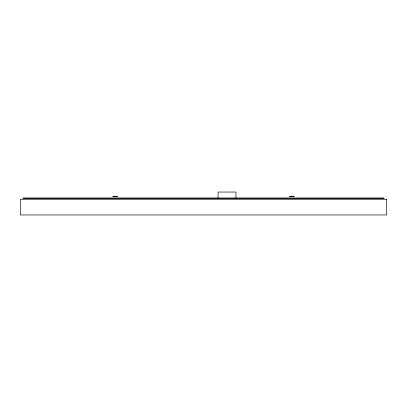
<?xml version="1.0" encoding="UTF-8"?>
<svg xmlns="http://www.w3.org/2000/svg" width="407" height="407" viewBox="0 0 407 407"><rect width="100%" height="100%" fill="white"/><g stroke="black" fill="none" stroke-linecap="round" stroke-linejoin="round"><path stroke-width="0.61" d="M113.044 196.25L117.348 196.25M289.652 196.25L293.956 196.25M112.627 196.647L117.76 196.647M289.24 196.647L294.373 196.647M22.965 197.955L384.035 197.955M22.965 198.611L384.035 198.611M235.968 198.021L235.968 192.038L218.055 192.038L218.055 198.021M386.65 199.262L20.35 199.262L20.35 214.962L386.65 214.962L386.65 199.262"/></g></svg>
